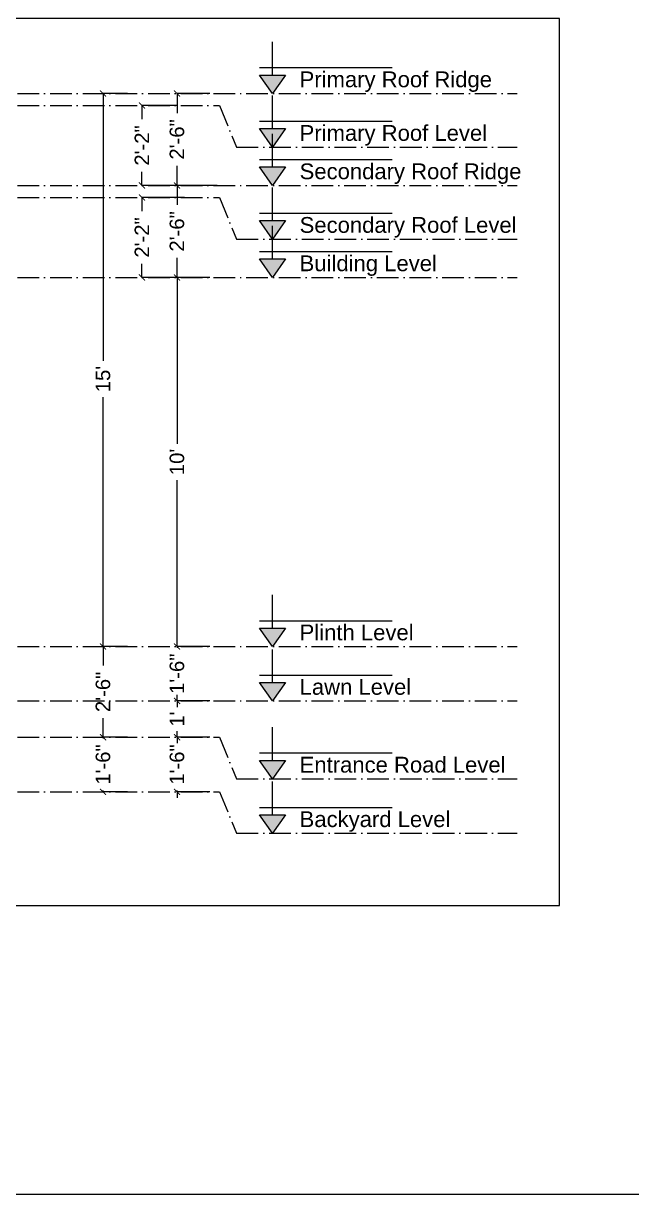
# Model space of a CAD drawing. Header units: millimetres. Extents: x -2842 to 116137, y -21481 to 17561.
# Drawn here: x 22199 to 27226, y -21481 to -11804 of the extents above; entities that cross this region are included whole.
import ezdxf
from ezdxf.xclip import XClip

# ---------------------------------------------------------------- set-up
doc = ezdxf.new("R2010")
doc.units = ezdxf.units.MM
doc.header["$LTSCALE"] = 150
doc.header["$XCLIPFRAME"] = 2
doc.linetypes.add('ACAD_ISO10W100', pattern=[18, 12, -3, 0, -3])
doc.layers.add('ad-Dimension', color=5, linetype='Continuous', true_color=0x0000ff)
for name, color, linetype in [('ad-Grid', 8, 'ACAD_ISO10W100'), ('ad-Level', 4, 'Continuous'), ('ad-Level text', 4, 'Continuous')]:
    doc.layers.add(name, color=color, linetype=linetype)
doc.styles.get("Standard").update_dxf_attribs({"font": 'arial.ttf'})
doc.dimstyles.new('Copy of A-100-DIM-INT (MM-FT)', dxfattribs={"dimscale": 50, "dimtxt": 2.4, "dimasz": 1, "dimexe": 0, "dimexo": 0, "dimgap": 1, "dimtad": 0, "dimdec": 0, "dimlfac": 0.03937, "dimdsep": 46, "dimlunit": 3, "dimtxsty": 'Standard', "dimblk": '$ZCDB_AUDIT_GENERATED_C85', "dimcen": 0.025, "dimclrd": 256, "dimclre": 256, "dimclrt": 256, "dimazin": 2, "dimtfac": 1, "dimtdec": 0, "dimtix": 1, "dimtmove": 2, "dimatfit": 3, "dimldrblk": '$ZCDB_AUDIT_GENERATED_C85', "dimfxl": 1, "dimtolj": 1, "dimtzin": 0, "dimarcsym": 0})

# ---------------------------------------------------------------- blocks, each defined once
blk = doc.blocks.new('ELE-1')
at = {"layer": 'ad-Level'}
blk.add_hatch(color=252, dxfattribs=at).paths.add_polyline_path([(175, 125), (88.5, 125), (0, 125), (88.5, 0)])
at = {"layer": 'ad-Level', "color": 2}
blk.add_line((0, 175), (900, 175), dxfattribs=at)
blk.add_lwpolyline([(88.5, 125), (175, 125), (88.5, 0), (0, 125), (88.5, 125), (88.5, 350)], dxfattribs=at)
blk = doc.blocks.new('EW')
at = {"layer": 'ad-Level', "xscale": 1.792223955136464, "yscale": 1.792223955136464, "zscale": 1.792223955136464}
blk.add_blockref('ELE-1', (-1613, -314), dxfattribs=at)
at = {"layer": 'ad-Level text'}
blk.add_attdef('FLOOR', (-1126, -238), '', height=150, dxfattribs=at)
blk = doc.blocks.new('$ZCDB_AUDIT_GENERATED_C85')
at = {"color": 0, "linetype": 'ByBlock', "const_width": 0.15}
blk.add_lwpolyline([(-0.5, -0.5), (0.5, 0.5)], dxfattribs=at)
blk = doc.blocks.new('*D47')
at = {"layer": 'ad-Dimension', "lineweight": -2, "transparency": 16777216}
for p, q in [((-2811.4, 0), (-2811.4, 50)), ((-2539.9, 0), (-2811.4, 0)), ((-2811.4, 0), (-2811.4, -9.7)), ((-2811.4, -450), (-2811.4, -440.3)), ((-2539.9, -450), (-2811.4, -450)), ((-2811.4, -450), (-2811.4, -500))]:
    blk.add_line(p, q, dxfattribs=at)
at = {"layer": 'Defpoints', "color": 0, "transparency": 16777216}
for p in [(-2539.9, 0), (-2811.4, -450), (-2539.9, -450)]:
    blk.add_point(p, dxfattribs=at)
at = {"layer": 'ad-Dimension', "lineweight": -2, "transparency": 16777216, "xscale": 50, "yscale": 50, "zscale": 50}
for p, rotation in [((-2811.4, 0), 270), ((-2811.4, -450), 90)]:
    blk.add_blockref('$ZCDB_AUDIT_GENERATED_C85', p, dxfattribs=dict(at, rotation=rotation))
at = {"layer": 'ad-Dimension', "transparency": 16777216, "insert": (-2811.4, -225), "char_height": 120, "attachment_point": 5, "rotation": 90}
blk.add_mtext('\\A1;1\'-6"', dxfattribs=at)
blk = doc.blocks.new('*D48')
at = {"layer": 'ad-Dimension', "lineweight": -2, "transparency": 16777216}
for p, q in [((-2539.9, 3050), (-2811.4, 3050)), ((-2811.4, 3050), (-2811.4, 1675.4)), ((-2811.4, 0), (-2811.4, 1374.6)), ((-2539.9, 0), (-2811.4, 0))]:
    blk.add_line(p, q, dxfattribs=at)
at = {"layer": 'Defpoints', "color": 0, "transparency": 16777216}
for p in [(-2539.9, 3050), (-2811.4, 0), (-2539.9, 0)]:
    blk.add_point(p, dxfattribs=at)
at = {"layer": 'ad-Dimension', "lineweight": -2, "transparency": 16777216, "xscale": 50, "yscale": 50, "zscale": 50}
for p, rotation in [((-2811.4, 3050), 90), ((-2811.4, 0), 270)]:
    blk.add_blockref('$ZCDB_AUDIT_GENERATED_C85', p, dxfattribs=dict(at, rotation=rotation))
at = {"layer": 'ad-Dimension', "transparency": 16777216, "insert": (-2811.4, 1525), "char_height": 120, "attachment_point": 5, "rotation": 90}
blk.add_mtext("\\A1;10'", dxfattribs=at)
blk = doc.blocks.new('*D49')
at = {"layer": 'ad-Dimension', "lineweight": -2, "transparency": 16777216}
for p, q in [((-3219.8, 4570), (-3423, 4570)), ((-3423, 4570), (-3423, 2360.4)), ((-3423, 0), (-3423, 2059.6)), ((-3219.8, 0), (-3423, 0))]:
    blk.add_line(p, q, dxfattribs=at)
at = {"layer": 'Defpoints', "color": 0, "transparency": 16777216}
for p in [(-3219.8, 4570), (-3423, 0), (-3219.8, 0)]:
    blk.add_point(p, dxfattribs=at)
at = {"layer": 'ad-Dimension', "lineweight": -2, "transparency": 16777216, "xscale": 50, "yscale": 50, "zscale": 50}
for p, rotation in [((-3423, 4570), 90), ((-3423, 0), 270)]:
    blk.add_blockref('$ZCDB_AUDIT_GENERATED_C85', p, dxfattribs=dict(at, rotation=rotation))
at = {"layer": 'ad-Dimension', "transparency": 16777216, "insert": (-3423, 2210), "char_height": 120, "attachment_point": 5, "rotation": 90}
blk.add_mtext("\\A1;15'", dxfattribs=at)
blk = doc.blocks.new('*D51')
at = {"layer": 'ad-Dimension', "lineweight": -2, "transparency": 16777216}
for p, q in [((-2478.4, 3810), (-2811.4, 3810)), ((-2811.4, 3810), (-2811.4, 3648.1)), ((-2811.4, 3050), (-2811.4, 3211.9)), ((-2539.9, 3050), (-2811.4, 3050))]:
    blk.add_line(p, q, dxfattribs=at)
at = {"layer": 'Defpoints', "color": 0, "transparency": 16777216}
for p in [(-2811.4, 3810), (-2478.4, 3810), (-2539.9, 3050)]:
    blk.add_point(p, dxfattribs=at)
at = {"layer": 'ad-Dimension', "lineweight": -2, "transparency": 16777216, "xscale": 50, "yscale": 50, "zscale": 50}
for p, rotation in [((-2811.4, 3810), 90), ((-2811.4, 3050), 270)]:
    blk.add_blockref('$ZCDB_AUDIT_GENERATED_C85', p, dxfattribs=dict(at, rotation=rotation))
at = {"layer": 'ad-Dimension', "transparency": 16777216, "insert": (-2811.4, 3430), "char_height": 120, "attachment_point": 5, "rotation": 90}
blk.add_mtext('\\A1;2\'-6"', dxfattribs=at)
blk = doc.blocks.new('*D52')
at = {"layer": 'ad-Dimension', "lineweight": -2, "transparency": 16777216}
for p, q in [((-2539.9, 4570), (-2811.4, 4570)), ((-2811.4, 4570), (-2811.4, 4408.1)), ((-2811.4, 3810), (-2811.4, 3971.9)), ((-2478.4, 3810), (-2811.4, 3810))]:
    blk.add_line(p, q, dxfattribs=at)
at = {"layer": 'Defpoints', "color": 0, "transparency": 16777216}
for p in [(-2811.4, 4570), (-2539.9, 4570), (-2478.4, 3810)]:
    blk.add_point(p, dxfattribs=at)
at = {"layer": 'ad-Dimension', "lineweight": -2, "transparency": 16777216, "xscale": 50, "yscale": 50, "zscale": 50}
for p, rotation in [((-2811.4, 4570), 90), ((-2811.4, 3810), 270)]:
    blk.add_blockref('$ZCDB_AUDIT_GENERATED_C85', p, dxfattribs=dict(at, rotation=rotation))
at = {"layer": 'ad-Dimension', "transparency": 16777216, "insert": (-2811.4, 4190), "char_height": 120, "attachment_point": 5, "rotation": 90}
blk.add_mtext('\\A1;2\'-6"', dxfattribs=at)
blk = doc.blocks.new('*D53')
at = {"layer": 'ad-Dimension', "lineweight": -2, "transparency": 16777216}
for p, q in [((-2750.5, 3710), (-3101.5, 3710)), ((-3101.5, 3710), (-3101.5, 3598.1)), ((-3101.5, 3050), (-3101.5, 3161.9)), ((-2811.4, 3050), (-3101.5, 3050))]:
    blk.add_line(p, q, dxfattribs=at)
at = {"layer": 'Defpoints', "color": 0, "transparency": 16777216}
for p in [(-2750.5, 3710), (-3101.5, 3050), (-2811.4, 3050)]:
    blk.add_point(p, dxfattribs=at)
at = {"layer": 'ad-Dimension', "lineweight": -2, "transparency": 16777216, "xscale": 50, "yscale": 50, "zscale": 50}
for p, rotation in [((-3101.5, 3710), 90), ((-3101.5, 3050), 270)]:
    blk.add_blockref('$ZCDB_AUDIT_GENERATED_C85', p, dxfattribs=dict(at, rotation=rotation))
at = {"layer": 'ad-Dimension', "transparency": 16777216, "insert": (-3101.5, 3380), "char_height": 120, "attachment_point": 5, "rotation": 90}
blk.add_mtext('\\A1;2\'-2"', dxfattribs=at)
blk = doc.blocks.new('*D54')
at = {"layer": 'ad-Dimension', "lineweight": -2, "transparency": 16777216}
for p, q in [((-2811.4, 4470), (-3101.5, 4470)), ((-3101.5, 4470), (-3101.5, 4358.1)), ((-3101.5, 3810), (-3101.5, 3921.9)), ((-2811.4, 3810), (-3101.5, 3810))]:
    blk.add_line(p, q, dxfattribs=at)
at = {"layer": 'Defpoints', "color": 0, "transparency": 16777216}
for p in [(-2811.4, 4470), (-3101.5, 3810), (-2811.4, 3810)]:
    blk.add_point(p, dxfattribs=at)
at = {"layer": 'ad-Dimension', "lineweight": -2, "transparency": 16777216, "xscale": 50, "yscale": 50, "zscale": 50}
for p, rotation in [((-3101.5, 4470), 90), ((-3101.5, 3810), 270)]:
    blk.add_blockref('$ZCDB_AUDIT_GENERATED_C85', p, dxfattribs=dict(at, rotation=rotation))
at = {"layer": 'ad-Dimension', "transparency": 16777216, "insert": (-3101.5, 4140), "char_height": 120, "attachment_point": 5, "rotation": 90}
blk.add_mtext('\\A1;2\'-2"', dxfattribs=at)
blk = doc.blocks.new('*D50')
at = {"layer": 'ad-Dimension', "lineweight": -2, "transparency": 16777216}
for p, q in [((-2811.4, -750), (-2811.4, -700)), ((-2539.9, -750), (-2811.4, -750)), ((-2811.4, -750), (-2811.4, -759.7)), ((-2811.4, -1200), (-2811.4, -1190.3)), ((-2539.9, -1200), (-2811.4, -1200)), ((-2811.4, -1200), (-2811.4, -1250))]:
    blk.add_line(p, q, dxfattribs=at)
at = {"layer": 'Defpoints', "color": 0, "transparency": 16777216}
for p in [(-2539.9, -750), (-2811.4, -1200), (-2539.9, -1200)]:
    blk.add_point(p, dxfattribs=at)
at = {"layer": 'ad-Dimension', "lineweight": -2, "transparency": 16777216, "xscale": 50, "yscale": 50, "zscale": 50}
for p, rotation in [((-2811.4, -750), 270), ((-2811.4, -1200), 90)]:
    blk.add_blockref('$ZCDB_AUDIT_GENERATED_C85', p, dxfattribs=dict(at, rotation=rotation))
at = {"layer": 'ad-Dimension', "transparency": 16777216, "insert": (-2811.4, -975), "char_height": 120, "attachment_point": 5, "rotation": 90}
blk.add_mtext('\\A1;1\'-6"', dxfattribs=at)
blk = doc.blocks.new('*D55')
at = {"layer": 'ad-Dimension', "lineweight": -2, "transparency": 16777216}
for p, q in [((-2811.4, -450), (-2811.4, -400)), ((-2539.9, -450), (-2811.4, -450)), ((-2811.4, -450), (-2811.4, -497.5)), ((-2811.4, -750), (-2811.4, -702.5)), ((-2539.9, -750), (-2811.4, -750)), ((-2811.4, -750), (-2811.4, -800))]:
    blk.add_line(p, q, dxfattribs=at)
at = {"layer": 'Defpoints', "color": 0, "transparency": 16777216}
for p in [(-2539.9, -450), (-2811.4, -750), (-2539.9, -750)]:
    blk.add_point(p, dxfattribs=at)
at = {"layer": 'ad-Dimension', "lineweight": -2, "transparency": 16777216, "xscale": 50, "yscale": 50, "zscale": 50}
for p, rotation in [((-2811.4, -450), 270), ((-2811.4, -750), 90)]:
    blk.add_blockref('$ZCDB_AUDIT_GENERATED_C85', p, dxfattribs=dict(at, rotation=rotation))
at = {"layer": 'ad-Dimension', "transparency": 16777216, "insert": (-2811.4, -600), "char_height": 120, "attachment_point": 5, "rotation": 90}
blk.add_mtext("\\A1;1'", dxfattribs=at)
blk = doc.blocks.new('*D56')
at = {"layer": 'ad-Dimension', "lineweight": -2, "transparency": 16777216}
for p, q in [((-3219.8, -750), (-3423, -750)), ((-3423, -750), (-3423, -759.7)), ((-3423, -1200), (-3423, -1190.3)), ((-3219.8, -1200), (-3423, -1200))]:
    blk.add_line(p, q, dxfattribs=at)
at = {"layer": 'Defpoints', "color": 0, "transparency": 16777216}
for p in [(-3219.8, -750), (-3423, -1200), (-3219.8, -1200)]:
    blk.add_point(p, dxfattribs=at)
at = {"layer": 'ad-Dimension', "lineweight": -2, "transparency": 16777216, "xscale": 50, "yscale": 50, "zscale": 50}
for p, rotation in [((-3423, -750), 90), ((-3423, -1200), 270)]:
    blk.add_blockref('$ZCDB_AUDIT_GENERATED_C85', p, dxfattribs=dict(at, rotation=rotation))
at = {"layer": 'ad-Dimension', "transparency": 16777216, "insert": (-3423, -975), "char_height": 120, "attachment_point": 5, "rotation": 90}
blk.add_mtext('\\A1;1\'-6"', dxfattribs=at)
blk = doc.blocks.new('*D57')
at = {"layer": 'ad-Dimension', "lineweight": -2, "transparency": 16777216}
for p, q in [((-3219.8, 0), (-3423, 0)), ((-3423, 0), (-3423, -156.9)), ((-3423, -750), (-3423, -593.1)), ((-3219.8, -750), (-3423, -750))]:
    blk.add_line(p, q, dxfattribs=at)
at = {"layer": 'Defpoints', "color": 0, "transparency": 16777216}
for p in [(-3219.8, 0), (-3423, -750), (-3219.8, -750)]:
    blk.add_point(p, dxfattribs=at)
at = {"layer": 'ad-Dimension', "lineweight": -2, "transparency": 16777216, "xscale": 50, "yscale": 50, "zscale": 50}
for p, rotation in [((-3423, 0), 90), ((-3423, -750), 270)]:
    blk.add_blockref('$ZCDB_AUDIT_GENERATED_C85', p, dxfattribs=dict(at, rotation=rotation))
at = {"layer": 'ad-Dimension', "transparency": 16777216, "insert": (-3423, -375), "char_height": 120, "attachment_point": 5, "rotation": 90}
blk.add_mtext('\\A1;2\'-6"', dxfattribs=at)
blk = doc.blocks.new('zw$38DE')
at = {"layer": 'ad-Grid', "ltscale": 0.1}
for points in [[(-27431.1, 4570), (0, 4570)], [(-27431.1, 4470), (-2459.8, 4470), (-2319.6, 4127), (0, 4127)], [(-27431.1, 3810), (0, 3810)], [(-27431.1, 3710), (-2459.8, 3710), (-2319.6, 3367), (0, 3367)], [(-27431.1, 3050), (0, 3050)], [(-27431.1, 0), (0, 0)], [(-27431.1, -450), (0, -450)], [(-27431.1, -750), (-2459.8, -750), (-2319.6, -1093), (0, -1093)], [(-27431.1, -1200), (-2459.8, -1200), (-2319.6, -1543), (0, -1543)]]:
    blk.add_lwpolyline(points, dxfattribs=at)
at = {"lineweight": 25}
ref = blk.add_blockref('EW', (-1031.8, 4783.4), dxfattribs=dict(at, xscale=0.6803507037772645, yscale=0.6803507037772645, zscale=0.6803507037772645))
ref.add_attrib('FLOOR', 'Primary Roof Ridge', (-1797.9, 4621.2), dxfattribs={"layer": 'ad-Level text', "height": 130.472, "rotation": 720})
ref = blk.add_blockref('EW', (-1031.8, 4340.4), dxfattribs=dict(at, xscale=0.6803507037772645, yscale=0.6803507037772645, zscale=0.6803507037772645))
ref.add_attrib('FLOOR', 'Primary Roof Level', (-1797.9, 4178.1), dxfattribs={"layer": 'ad-Level text', "height": 130.472, "rotation": 720})
ref = blk.add_blockref('EW', (-1031.8, 4023.4), dxfattribs=dict(at, xscale=0.6803507037772645, yscale=0.6803507037772645, zscale=0.6803507037772645))
ref.add_attrib('FLOOR', 'Secondary Roof Ridge', (-1797.9, 3861.2), dxfattribs={"layer": 'ad-Level text', "height": 130.472, "rotation": 720})
ref = blk.add_blockref('EW', (-1031.8, 3580.4), dxfattribs=dict(at, xscale=0.6803507037772645, yscale=0.6803507037772645, zscale=0.6803507037772645))
ref.add_attrib('FLOOR', 'Secondary Roof Level', (-1797.9, 3418.1), dxfattribs={"layer": 'ad-Level text', "height": 130.472, "rotation": 720})
ref = blk.add_blockref('EW', (-1031.8, 3263.4), dxfattribs=dict(at, xscale=0.6803507037772645, yscale=0.6803507037772645, zscale=0.6803507037772645))
ref.add_attrib('FLOOR', 'Building Level', (-1797.9, 3101.2), dxfattribs={"layer": 'ad-Level text', "height": 130.472, "rotation": 720})
ref = blk.add_blockref('EW', (-1031.8, 213.4), dxfattribs=dict(at, xscale=0.6803507037772645, yscale=0.6803507037772645, zscale=0.6803507037772645))
ref.add_attrib('FLOOR', 'Plinth Level', (-1797.9, 51.2), dxfattribs={"layer": 'ad-Level text', "height": 130.472, "rotation": 720})
ref = blk.add_blockref('EW', (-1031.8, -236.6), dxfattribs=dict(at, xscale=0.6803507037772645, yscale=0.6803507037772645, zscale=0.6803507037772645))
ref.add_attrib('FLOOR', 'Lawn Level', (-1797.9, -398.8), dxfattribs={"layer": 'ad-Level text', "height": 130.47, "rotation": 720})
ref = blk.add_blockref('EW', (-1031.8, -879.6), dxfattribs=dict(at, xscale=0.6803507037772645, yscale=0.6803507037772645, zscale=0.6803507037772645))
ref.add_attrib('FLOOR', 'Entrance Road Level', (-1797.9, -1041.9), dxfattribs={"layer": 'ad-Level text', "height": 130.472, "rotation": 720})
ref = blk.add_blockref('EW', (-1031.8, -1329.6), dxfattribs=dict(at, xscale=0.6803507037772645, yscale=0.6803507037772645, zscale=0.6803507037772645))
ref.add_attrib('FLOOR', 'Backyard Level', (-1797.9, -1491.9), dxfattribs={"layer": 'ad-Level text', "height": 130.472, "rotation": 720})
at = {"layer": 'ad-Dimension'}
for base, p1, p2, picture, middle in [((-3423, 0), (-3219.8, 4570), (-3219.8, 0), '*D49', (-3423, 2210)), ((-3423, -1200), (-3219.8, -750), (-3219.8, -1200), '*D56', (-3423, -975))]:
    dim = blk.add_linear_dim(base=base, p1=p1, p2=p2, angle=90, dimstyle='Copy of A-100-DIM-INT (MM-FT)', override={"dimblk": '$ZCDB_AUDIT_GENERATED_C85'}, dxfattribs=at)
    dim.commit()
    dim.dimension.update_dxf_attribs({"geometry": picture, "text_midpoint": middle, "dimtype": 128})
for base, p1, p2, picture, middle in [((-2811.4, 4570), (-2478.4, 3810), (-2539.9, 4570), '*D52', (-2811.4, 4190)), ((-3101.5, 3810), (-2811.4, 4470), (-2811.4, 3810), '*D54', (-3101.5, 4140)), ((-2811.4, 3810), (-2539.9, 3050), (-2478.4, 3810), '*D51', (-2811.4, 3430)), ((-3101.5, 3050), (-2750.5, 3710), (-2811.4, 3050), '*D53', (-3101.5, 3380)), ((-3423, -750), (-3219.8, 0), (-3219.8, -750), '*D57', (-3423, -375))]:
    dim = blk.add_linear_dim(base=base, p1=p1, p2=p2, angle=90, dimstyle='Copy of A-100-DIM-INT (MM-FT)', override={"dimblk": '$ZCDB_AUDIT_GENERATED_C85'}, dxfattribs=at)
    dim.commit()
    dim.dimension.update_dxf_attribs({"geometry": picture, "text_midpoint": middle})
for base, p1, p2, picture, middle in [((-2811.4, 0), (-2539.9, 3050), (-2539.9, 0), '*D48', (-2811.4, 1525)), ((-2811.4, -450), (-2539.9, 0), (-2539.9, -450), '*D47', (-2811.4, -225)), ((-2811.4, -750), (-2539.9, -450), (-2539.9, -750), '*D55', (-2811.4, -600)), ((-2811.4, -1200), (-2539.9, -750), (-2539.9, -1200), '*D50', (-2811.4, -975))]:
    dim = blk.add_linear_dim(base=base, p1=p1, p2=p2, angle=90, dimstyle='Copy of A-100-DIM-INT (MM-FT)', dxfattribs=at)
    dim.commit()
    dim.dimension.update_dxf_attribs({"geometry": picture, "text_midpoint": middle})

msp = doc.modelspace()

# ---------------------------------------------------------------- linework, layer by layer
msp.add_lwpolyline([(0, -9535.3), (29034.2, -9535.3), (29034.2, -21480.7), (0, -21480.7)], close=True)

# ---------------------------------------------------------------- block references
ref = msp.add_blockref('zw$38DE', (26279.9, -16952.2))
XClip(ref).set_block_clipping_path([(-24388.2934201569, -2140.6281090205), (349.01197073, 5188.3683916222)])

doc.saveas('drawing.dxf')
